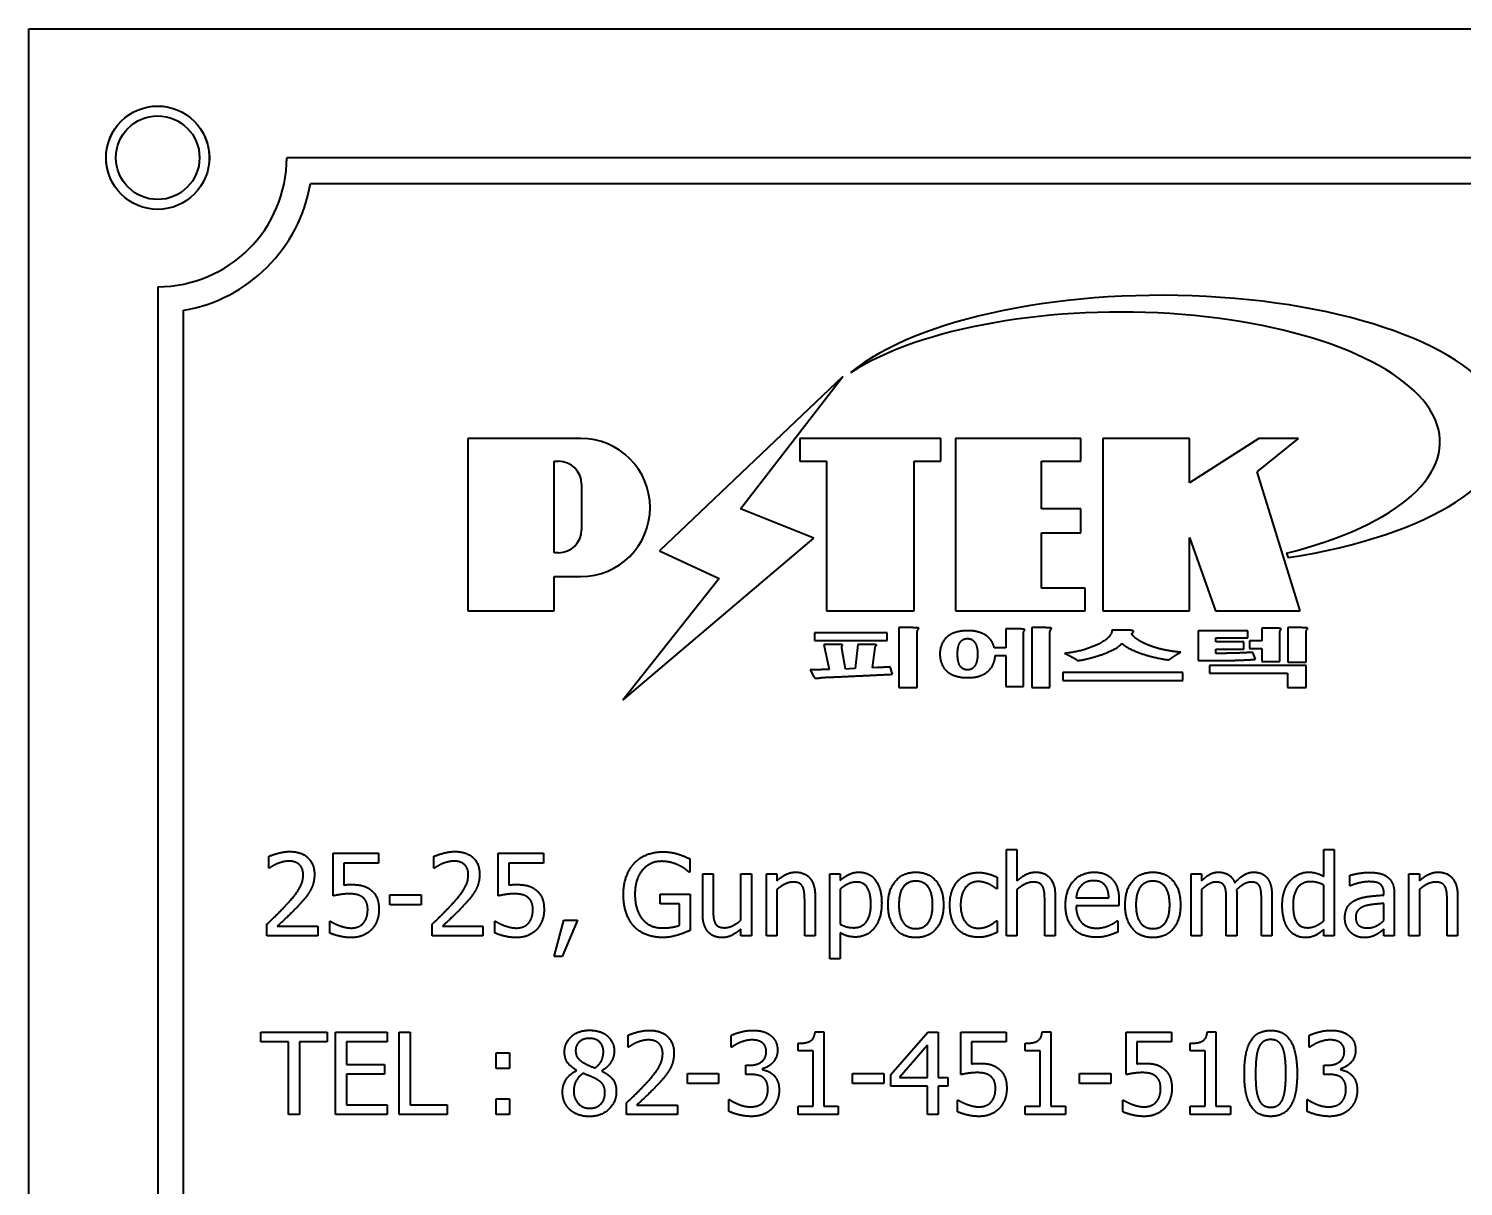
# Model space of a CAD drawing. Header units: inches. Extents: x 0 to 4752, y 0 to 3360.
# Drawn here: x 2953.7 to 3009.3, y 1257 to 1301.9 of the extents above; entities that cross this region are included whole.
import ezdxf

# ---------------------------------------------------------------- set-up
doc = ezdxf.new("R2010")
doc.units = ezdxf.units.IN
doc.header["$MEASUREMENT"] = 0
doc.layers.add('POWER SUPPLY CASE OUTLINE$0$가시적인 것(ISO)', color=3, linetype='Continuous', lineweight=40)
doc.layers.add('POWER SUPPLY CASE OUTLINE$0$가시적인 좁은 것(ISO)', color=3, linetype='Continuous', lineweight=35)

msp = doc.modelspace()

# ---------------------------------------------------------------- linework, layer by layer
at = {"layer": 'POWER SUPPLY CASE OUTLINE$0$가시적인 것(ISO)'}
for p, q in [((2953.709, 1301.882), (3103.709, 1301.882)), ((2953.709, 1206.882), (2953.709, 1301.882)), ((3093.709, 1296.882), (2963.709, 1296.882)), ((2964.625, 1295.882), (3092.793, 1295.882)), ((2958.709, 1291.882), (2958.709, 1216.882)), ((2959.709, 1217.798), (2959.709, 1290.966)), ((2985.266, 1288.401), (2978.152, 1281.65)), ((2981.291, 1283.269), (2985.266, 1288.401)), ((2970.735, 1286.001), (2970.735, 1279.316)), ((2975.112, 1286.001), (2970.735, 1286.001)), ((2983.601, 1286.001), (2983.601, 1285.115)), ((2989.062, 1286.001), (2983.601, 1286.001)), ((2989.062, 1285.115), (2989.062, 1286.001)), ((2989.626, 1286.001), (2989.626, 1279.316)), ((2994.483, 1286.001), (2989.626, 1286.001)), ((2994.483, 1285.115), (2994.483, 1286.001)), ((2995.342, 1286.001), (2995.342, 1279.316)), ((2998.704, 1286.001), (2995.342, 1286.001)), ((2998.704, 1284.286), (2998.704, 1286.001)), ((3001.391, 1286.001), (2998.704, 1284.286)), ((3001.315, 1284.706), (3002.929, 1286.001)), ((3002.929, 1286.001), (3001.391, 1286.001)), ((2974.078, 1281.571), (2974.078, 1285.115)), ((2974.078, 1285.115), (2974.247, 1285.115)), ((2983.601, 1285.115), (2984.632, 1285.115)), ((2984.632, 1285.115), (2984.632, 1279.316)), ((2988.031, 1285.115), (2989.062, 1285.115)), ((2988.031, 1279.316), (2988.031, 1285.115)), ((2992.968, 1285.115), (2994.483, 1285.115)), ((2992.968, 1283.277), (2992.968, 1285.115)), ((3002.993, 1279.316), (3001.315, 1284.706)), ((2975.133, 1284.229), (2975.133, 1282.457)), ((2984.134, 1282.14), (2981.291, 1283.269)), ((2994.483, 1283.277), (2992.968, 1283.277)), ((2994.483, 1282.336), (2994.483, 1283.277)), ((2992.968, 1282.336), (2994.483, 1282.336)), ((2992.968, 1280.202), (2992.968, 1282.336)), ((2976.73, 1275.855), (2984.134, 1282.14)), ((2978.152, 1281.65), (2980.469, 1280.576)), ((2998.704, 1282.157), (2999.709, 1279.316)), ((2998.704, 1279.316), (2998.704, 1282.157)), ((2974.247, 1281.571), (2974.078, 1281.571)), ((3002.463, 1281.558), (3002.519, 1281.379)), ((2974.078, 1279.316), (2974.078, 1280.645)), ((2974.078, 1280.645), (2975.112, 1280.645)), ((2980.469, 1280.576), (2976.73, 1275.855)), ((2994.66, 1280.202), (2992.968, 1280.202)), ((2994.66, 1279.316), (2994.66, 1280.202)), ((2970.735, 1279.316), (2974.078, 1279.316)), ((2984.632, 1279.316), (2988.031, 1279.316)), ((2989.626, 1279.316), (2994.66, 1279.316)), ((2995.342, 1279.316), (2998.704, 1279.316)), ((2999.709, 1279.316), (3002.993, 1279.316)), ((2986.985, 1278.469), (2984.169, 1278.469)), ((2984.169, 1278.469), (2984.169, 1278.173)), ((2986.985, 1278.173), (2986.985, 1278.469)), ((2987.431, 1278.667), (2987.431, 1276.341)), ((2987.862, 1278.667), (2987.431, 1278.667)), ((2988.148, 1276.341), (2988.148, 1278.505)), ((2991.58, 1278.619), (2991.58, 1277.88)), ((2991.977, 1278.619), (2991.58, 1278.619)), ((2992.268, 1276.38), (2992.268, 1278.473)), ((2992.588, 1278.667), (2992.588, 1276.341)), ((2993.029, 1278.667), (2992.588, 1278.667)), ((2993.29, 1276.341), (2993.29, 1278.498)), ((2996.208, 1278.573), (2995.695, 1278.573)), ((3000.958, 1278.549), (2999.039, 1278.549)), ((2999.039, 1278.549), (2999.039, 1277.388)), ((3000.958, 1278.267), (3000.958, 1278.549)), ((3001.506, 1278.65), (3001.506, 1278.158)), ((3001.908, 1278.65), (3001.506, 1278.65)), ((3002.199, 1277.356), (3002.199, 1278.486)), ((3002.514, 1278.667), (3002.514, 1277.334)), ((3002.955, 1278.667), (3002.514, 1278.667)), ((3003.217, 1277.334), (3003.217, 1278.498)), ((2984.169, 1278.173), (2986.985, 1278.173)), ((2984.532, 1278.02), (2984.731, 1277.046)), ((2984.988, 1278.02), (2984.532, 1278.02)), ((2985.361, 1277.061), (2985.225, 1277.868)), ((2985.846, 1278.02), (2985.744, 1277.078)), ((2986.267, 1278.02), (2985.846, 1278.02)), ((2986.418, 1277.109), (2986.51, 1277.892)), ((2991.58, 1277.88), (2991.134, 1277.88)), ((2999.718, 1278.267), (3000.958, 1278.267)), ((2999.718, 1278.117), (2999.718, 1278.267)), ((3000.803, 1278.117), (2999.718, 1278.117)), ((2999.718, 1277.836), (3000.803, 1277.836)), ((2999.718, 1277.671), (2999.718, 1277.836)), ((3000.803, 1277.836), (3000.803, 1278.117)), ((3001.026, 1278.158), (3001.026, 1277.855)), ((3001.506, 1278.158), (3001.026, 1278.158)), ((3001.026, 1277.855), (3001.506, 1277.855)), ((3001.506, 1277.855), (3001.506, 1277.356)), ((2991.168, 1277.582), (2991.58, 1277.582)), ((2991.58, 1277.582), (2991.58, 1276.38)), ((2999.039, 1277.388), (2999.655, 1277.388)), ((3003.217, 1277.201), (2999.48, 1277.201)), ((2999.48, 1277.201), (2999.48, 1276.898)), ((2999.989, 1277.671), (2999.718, 1277.671)), ((3001.259, 1277.441), (3001.152, 1277.71)), ((3001.506, 1277.356), (3002.199, 1277.356)), ((3002.514, 1277.334), (3003.217, 1277.334)), ((3003.217, 1276.341), (3003.217, 1277.201)), ((2983.999, 1277.031), (2984.13, 1276.782)), ((2985.516, 1277.07), (2985.361, 1277.061)), ((2985.744, 1277.078), (2985.516, 1277.07)), ((2986.611, 1277.119), (2986.418, 1277.109)), ((2987.193, 1276.862), (2987.096, 1277.143)), ((2998.438, 1276.925), (2993.785, 1276.925)), ((2993.785, 1276.925), (2993.785, 1276.622)), ((2998.438, 1276.622), (2998.438, 1276.925)), ((2999.48, 1276.898), (3002.5, 1276.898)), ((3002.5, 1276.898), (3002.5, 1276.341)), ((2987.431, 1276.341), (2988.148, 1276.341)), ((2991.58, 1276.38), (2992.268, 1276.38)), ((2992.588, 1276.341), (2993.29, 1276.341)), ((2993.785, 1276.622), (2998.438, 1276.622)), ((3002.5, 1276.341), (3003.217, 1276.341)), ((2991.607, 1266.721), (2991.607, 1270.064)), ((2991.607, 1270.064), (2992.012, 1270.064)), ((2992.012, 1270.064), (2992.012, 1268.856)), ((3003.902, 1269.027), (3003.902, 1270.064)), ((3003.902, 1270.064), (3004.306, 1270.064)), ((3004.306, 1270.064), (3004.306, 1266.721)), ((2963.01, 1269.341), (2963.01, 1269.797)), ((2965.509, 1268.272), (2965.509, 1269.921)), ((2965.509, 1269.921), (2967.265, 1269.921)), ((2967.265, 1269.545), (2965.922, 1269.545)), ((2965.922, 1269.545), (2965.922, 1268.692)), ((2967.265, 1269.921), (2967.265, 1269.545)), ((2969.41, 1269.341), (2969.41, 1269.797)), ((2971.909, 1268.272), (2971.909, 1269.921)), ((2971.909, 1269.921), (2973.665, 1269.921)), ((2973.665, 1269.545), (2972.322, 1269.545)), ((2972.322, 1269.545), (2972.322, 1268.692)), ((2973.665, 1269.921), (2973.665, 1269.545)), ((2979.334, 1269.704), (2979.334, 1269.19)), ((2963.033, 1269.341), (2963.01, 1269.341)), ((2969.433, 1269.341), (2969.41, 1269.341)), ((2979.334, 1269.19), (2979.297, 1269.19)), ((2979.832, 1267.564), (2979.832, 1269.123)), ((2979.832, 1269.123), (2980.236, 1269.123)), ((2980.236, 1269.123), (2980.236, 1267.754)), ((2981.312, 1267.328), (2981.312, 1269.123)), ((2981.312, 1269.123), (2981.717, 1269.123)), ((2981.717, 1269.123), (2981.717, 1266.721)), ((2982.303, 1266.721), (2982.303, 1269.123)), ((2982.303, 1269.123), (2982.708, 1269.123)), ((2982.708, 1269.123), (2982.708, 1268.856)), ((2984.756, 1269.123), (2985.161, 1269.123)), ((2984.756, 1265.837), (2984.756, 1269.123)), ((2985.161, 1269.123), (2985.161, 1268.871)), ((2991.239, 1268.993), (2991.239, 1268.539)), ((2998.765, 1266.721), (2998.765, 1269.123)), ((2998.765, 1269.123), (2999.169, 1269.123)), ((2999.169, 1269.123), (2999.169, 1268.858)), ((3004.916, 1268.659), (3004.916, 1269.071)), ((3007.203, 1266.721), (3007.203, 1269.123)), ((3007.203, 1269.123), (3007.607, 1269.123)), ((3007.607, 1269.123), (3007.607, 1268.856)), ((2967.706, 1267.927), (2967.706, 1268.316)), ((2967.706, 1268.316), (2968.917, 1268.316)), ((2968.917, 1268.316), (2968.917, 1267.927)), ((2978.185, 1267.958), (2978.185, 1268.332)), ((2978.185, 1268.332), (2979.347, 1268.332)), ((2979.347, 1268.332), (2979.347, 1266.934)), ((2982.708, 1268.516), (2982.708, 1266.721)), ((2985.161, 1268.534), (2985.161, 1267.17)), ((2991.239, 1268.539), (2991.216, 1268.539)), ((2992.012, 1268.516), (2992.012, 1266.721)), ((2999.169, 1268.516), (2999.169, 1266.721)), ((3000.531, 1268.303), (3000.531, 1266.721)), ((3001.892, 1268.303), (3001.892, 1266.721)), ((3003.902, 1267.305), (3003.902, 1268.692)), ((3004.939, 1268.659), (3004.916, 1268.659)), ((3006.23, 1268.301), (3006.23, 1268.379)), ((3006.635, 1268.363), (3006.635, 1266.721)), ((3007.607, 1268.516), (3007.607, 1266.721)), ((2968.917, 1267.927), (2967.706, 1267.927)), ((2978.927, 1267.958), (2978.185, 1267.958)), ((2978.927, 1267.131), (2978.927, 1267.958)), ((2983.784, 1266.721), (2983.784, 1268.091)), ((2984.188, 1268.28), (2984.188, 1266.721)), ((2993.088, 1266.721), (2993.088, 1268.091)), ((2993.493, 1268.28), (2993.493, 1266.721)), ((2994.304, 1268.189), (2995.572, 1268.189)), ((2995.966, 1267.881), (2994.304, 1267.881)), ((2995.966, 1268.101), (2995.966, 1267.881)), ((3000.126, 1266.721), (3000.126, 1268.111)), ((3001.487, 1266.721), (3001.487, 1268.111)), ((3006.23, 1267.313), (3006.23, 1267.979)), ((3008.684, 1266.721), (3008.684, 1268.091)), ((3009.088, 1268.28), (3009.088, 1266.721)), ((2962.942, 1266.721), (2962.942, 1267.175)), ((2965.377, 1266.836), (2965.377, 1267.289)), ((2965.377, 1267.289), (2965.408, 1267.289)), ((2969.342, 1266.721), (2969.342, 1267.175)), ((2971.777, 1266.836), (2971.777, 1267.289)), ((2971.777, 1267.289), (2971.808, 1267.289)), ((2974.07, 1265.925), (2974.448, 1267.333)), ((2974.985, 1267.333), (2974.383, 1265.925)), ((2974.448, 1267.333), (2974.985, 1267.333)), ((2991.216, 1267.31), (2991.239, 1267.31)), ((2991.239, 1267.31), (2991.239, 1266.856)), ((2995.899, 1267.31), (2995.922, 1267.31)), ((2995.922, 1267.31), (2995.922, 1266.869)), ((2964.916, 1266.721), (2962.942, 1266.721)), ((2963.344, 1267.092), (2964.916, 1267.092)), ((2964.916, 1267.092), (2964.916, 1266.721)), ((2971.316, 1266.721), (2969.342, 1266.721)), ((2969.744, 1267.092), (2971.316, 1267.092)), ((2971.316, 1267.092), (2971.316, 1266.721)), ((2981.312, 1266.721), (2981.312, 1266.986)), ((2981.717, 1266.721), (2981.312, 1266.721)), ((2982.708, 1266.721), (2982.303, 1266.721)), ((2984.188, 1266.721), (2983.784, 1266.721)), ((2985.161, 1266.843), (2985.161, 1265.837)), ((2992.012, 1266.721), (2991.607, 1266.721)), ((2993.493, 1266.721), (2993.088, 1266.721)), ((2999.169, 1266.721), (2998.765, 1266.721)), ((3000.531, 1266.721), (3000.126, 1266.721)), ((3001.892, 1266.721), (3001.487, 1266.721)), ((3003.902, 1266.721), (3003.902, 1266.965)), ((3004.306, 1266.721), (3003.902, 1266.721)), ((3006.23, 1266.721), (3006.23, 1266.976)), ((3006.635, 1266.721), (3006.23, 1266.721)), ((3007.607, 1266.721), (3007.203, 1266.721)), ((3009.088, 1266.721), (3008.684, 1266.721)), ((2974.383, 1265.925), (2974.07, 1265.925)), ((2985.161, 1265.837), (2984.756, 1265.837)), ((2962.706, 1262.613), (2962.706, 1262.992)), ((2962.706, 1262.992), (2965.279, 1262.992)), ((2965.279, 1262.992), (2965.279, 1262.613)), ((2965.603, 1259.792), (2965.603, 1262.992)), ((2965.603, 1262.992), (2967.605, 1262.992)), ((2967.605, 1262.992), (2967.605, 1262.613)), ((2968.072, 1259.792), (2968.072, 1262.992)), ((2968.072, 1262.992), (2968.497, 1262.992)), ((2968.497, 1262.992), (2968.497, 1260.17)), ((2976.943, 1262.411), (2976.943, 1262.867)), ((2980.936, 1262.408), (2980.936, 1262.862)), ((2984.188, 1263.002), (2984.52, 1263.002)), ((2984.52, 1263.002), (2984.52, 1260.118)), ((2987.126, 1261.342), (2988.558, 1262.992)), ((2988.558, 1262.992), (2988.952, 1262.992)), ((2988.952, 1262.992), (2988.952, 1261.236)), ((2989.841, 1261.342), (2989.841, 1262.992)), ((2989.841, 1262.992), (2991.597, 1262.992)), ((2991.597, 1262.992), (2991.597, 1262.615)), ((2992.99, 1263.002), (2993.321, 1263.002)), ((2993.321, 1263.002), (2993.321, 1260.118)), ((2996.241, 1261.342), (2996.241, 1262.992)), ((2996.241, 1262.992), (2997.997, 1262.992)), ((2997.997, 1262.992), (2997.997, 1262.615)), ((2999.39, 1263.002), (2999.721, 1263.002)), ((2999.721, 1263.002), (2999.721, 1260.118)), ((3003.342, 1262.408), (3003.342, 1262.862)), ((2963.78, 1262.613), (2962.706, 1262.613)), ((2963.78, 1259.792), (2963.78, 1262.613)), ((2965.279, 1262.613), (2964.205, 1262.613)), ((2964.205, 1262.613), (2964.205, 1259.792)), ((2967.605, 1262.613), (2966.028, 1262.613)), ((2966.028, 1262.613), (2966.028, 1261.736)), ((2971.832, 1261.581), (2971.832, 1262.193)), ((2971.832, 1262.193), (2972.345, 1262.193)), ((2972.345, 1262.193), (2972.345, 1261.581)), ((2976.966, 1262.411), (2976.943, 1262.411)), ((2980.962, 1262.408), (2980.936, 1262.408)), ((2983.527, 1262.263), (2983.527, 1262.556)), ((2984.108, 1262.263), (2983.527, 1262.263)), ((2984.108, 1260.118), (2984.108, 1262.263)), ((2988.54, 1262.486), (2987.463, 1261.236)), ((2988.54, 1261.236), (2988.54, 1262.486)), ((2991.597, 1262.615), (2990.254, 1262.615)), ((2990.254, 1262.615), (2990.254, 1261.762)), ((2992.328, 1262.263), (2992.328, 1262.556)), ((2992.909, 1262.263), (2992.328, 1262.263)), ((2992.909, 1260.118), (2992.909, 1262.263)), ((2997.997, 1262.615), (2996.654, 1262.615)), ((2996.654, 1262.615), (2996.654, 1261.762)), ((2998.728, 1262.263), (2998.728, 1262.556)), ((2999.309, 1262.263), (2998.728, 1262.263)), ((2999.309, 1260.118), (2999.309, 1262.263)), ((3003.367, 1262.408), (3003.342, 1262.408)), ((2966.028, 1261.736), (2967.498, 1261.736)), ((2967.498, 1261.736), (2967.498, 1261.358)), ((2981.502, 1261.35), (2981.502, 1261.705)), ((2981.502, 1261.705), (2981.644, 1261.705)), ((3003.907, 1261.35), (3003.907, 1261.705)), ((3003.907, 1261.705), (3004.049, 1261.705)), ((2966.028, 1261.358), (2966.028, 1260.17)), ((2967.498, 1261.358), (2966.028, 1261.358)), ((2972.345, 1261.581), (2971.832, 1261.581)), ((2974.941, 1261.5), (2974.941, 1261.513)), ((2975.916, 1261.495), (2975.916, 1261.482)), ((2979.238, 1260.997), (2979.238, 1261.386)), ((2979.238, 1261.386), (2980.449, 1261.386)), ((2980.449, 1261.386), (2980.449, 1260.997)), ((2981.683, 1261.35), (2981.502, 1261.35)), ((2982.14, 1261.57), (2982.14, 1261.539)), ((2985.638, 1260.997), (2985.638, 1261.386)), ((2985.638, 1261.386), (2986.849, 1261.386)), ((2986.849, 1261.386), (2986.849, 1260.997)), ((2987.126, 1260.891), (2987.126, 1261.342)), ((2987.463, 1261.236), (2988.54, 1261.236)), ((2988.952, 1261.236), (2989.333, 1261.236)), ((2989.333, 1261.236), (2989.333, 1260.891)), ((2994.439, 1260.997), (2994.439, 1261.386)), ((2994.439, 1261.386), (2995.65, 1261.386)), ((2995.65, 1261.386), (2995.65, 1260.997)), ((3004.088, 1261.35), (3003.907, 1261.35)), ((3004.545, 1261.57), (3004.545, 1261.539)), ((2980.449, 1260.997), (2979.238, 1260.997)), ((2986.849, 1260.997), (2985.638, 1260.997)), ((2988.54, 1260.891), (2987.126, 1260.891)), ((2988.54, 1259.792), (2988.54, 1260.891)), ((2989.333, 1260.891), (2988.952, 1260.891)), ((2988.952, 1260.891), (2988.952, 1259.792)), ((2995.65, 1260.997), (2994.439, 1260.997)), ((2966.028, 1260.17), (2967.605, 1260.17)), ((2967.605, 1260.17), (2967.605, 1259.792)), ((2968.497, 1260.17), (2969.926, 1260.17)), ((2969.926, 1260.17), (2969.926, 1259.792)), ((2971.832, 1259.792), (2971.832, 1260.403)), ((2971.832, 1260.403), (2972.345, 1260.403)), ((2972.345, 1260.403), (2972.345, 1259.792)), ((2976.875, 1259.792), (2976.875, 1260.245)), ((2977.277, 1260.162), (2978.849, 1260.162)), ((2978.849, 1260.162), (2978.849, 1259.792)), ((2980.848, 1259.921), (2980.848, 1260.375)), ((2980.848, 1260.375), (2980.879, 1260.375)), ((2983.527, 1259.792), (2983.527, 1260.118)), ((2983.527, 1260.118), (2984.108, 1260.118)), ((2984.52, 1260.118), (2985.088, 1260.118)), ((2985.088, 1260.118), (2985.088, 1259.792)), ((2989.709, 1259.906), (2989.709, 1260.359)), ((2989.709, 1260.359), (2989.74, 1260.359)), ((2992.328, 1259.792), (2992.328, 1260.118)), ((2992.328, 1260.118), (2992.909, 1260.118)), ((2993.321, 1260.118), (2993.889, 1260.118)), ((2993.889, 1260.118), (2993.889, 1259.792)), ((2996.109, 1259.906), (2996.109, 1260.359)), ((2996.109, 1260.359), (2996.14, 1260.359)), ((2998.728, 1259.792), (2998.728, 1260.118)), ((2998.728, 1260.118), (2999.309, 1260.118)), ((2999.721, 1260.118), (3000.289, 1260.118)), ((3000.289, 1260.118), (3000.289, 1259.792)), ((3003.253, 1259.921), (3003.253, 1260.375)), ((3003.253, 1260.375), (3003.284, 1260.375)), ((2964.205, 1259.792), (2963.78, 1259.792)), ((2967.605, 1259.792), (2965.603, 1259.792)), ((2969.926, 1259.792), (2968.072, 1259.792)), ((2972.345, 1259.792), (2971.832, 1259.792)), ((2978.849, 1259.792), (2976.875, 1259.792)), ((2985.088, 1259.792), (2983.527, 1259.792)), ((2988.952, 1259.792), (2988.54, 1259.792)), ((2993.889, 1259.792), (2992.328, 1259.792)), ((3000.289, 1259.792), (2998.728, 1259.792))]:
    msp.add_line(p, q, dxfattribs=at)
for radius in [2.002, 1.621]:
    msp.add_circle((2958.709, 1296.882), radius, dxfattribs=at)
for centre, radius, start, end in [((2958.709, 1296.882), 5, 270, 0), ((2958.709, 1296.882), 6, 279.5941, 350.4059), ((2975.112, 1283.323), 2.678, 270, 90), ((2974.247, 1284.229), 0.886, 0, 90), ((2974.247, 1282.457), 0.886, 270, 0)]:
    msp.add_arc(centre, radius, start, end, dxfattribs=at)
for centre, major_axis, ratio, start_param, end_param in [((2997.619, 1286.28), (-13.36, 0), 0.39426, 1.946253, 5.837607), ((2996.031, 1285.861), (12.377, 0), 0.40699, 5.258849, 8.861799)]:
    msp.add_ellipse(centre, major_axis=major_axis, ratio=ratio, start_param=start_param, end_param=end_param, dxfattribs=at)
for points in [[(2988.182, 1278.655), (2988.128, 1278.667), (2987.862, 1278.667)], [(2988.148, 1278.505), (2988.148, 1278.534), (2988.162, 1278.563)], [(2988.162, 1278.563), (2988.167, 1278.578), (2988.187, 1278.604)], [(2988.187, 1278.604), (2988.221, 1278.646), (2988.182, 1278.655)], [(2989.292, 1278.297), (2989.025, 1278.054), (2989.025, 1277.645)], [(2990.101, 1278.549), (2989.578, 1278.549), (2989.292, 1278.297)], [(2990.809, 1278.367), (2990.537, 1278.549), (2990.101, 1278.549)], [(2991.134, 1277.88), (2991.066, 1278.19), (2990.809, 1278.367)], [(2992.292, 1278.602), (2992.234, 1278.619), (2991.977, 1278.619)], [(2992.268, 1278.473), (2992.268, 1278.493), (2992.277, 1278.515)], [(2992.277, 1278.515), (2992.282, 1278.524), (2992.297, 1278.546)], [(2992.297, 1278.546), (2992.331, 1278.59), (2992.292, 1278.602)], [(2993.329, 1278.653), (2993.276, 1278.667), (2993.029, 1278.667)], [(2993.29, 1278.498), (2993.29, 1278.524), (2993.3, 1278.551)], [(2993.3, 1278.551), (2993.31, 1278.568), (2993.329, 1278.595)], [(2993.329, 1278.595), (2993.363, 1278.641), (2993.329, 1278.653)], [(2995.695, 1278.573), (2995.695, 1278.294), (2995.147, 1278.02)], [(2996.509, 1278.544), (2996.451, 1278.573), (2996.208, 1278.573)], [(2996.465, 1278.44), (2996.567, 1278.515), (2996.509, 1278.544)], [(2996.596, 1278.27), (2996.465, 1278.374), (2996.465, 1278.44)], [(3002.219, 1278.633), (3002.165, 1278.65), (3001.908, 1278.65)], [(3002.199, 1278.486), (3002.199, 1278.51), (3002.209, 1278.536)], [(3002.209, 1278.536), (3002.214, 1278.549), (3002.228, 1278.575)], [(3002.228, 1278.575), (3002.262, 1278.621), (3002.219, 1278.633)], [(3003.256, 1278.653), (3003.202, 1278.667), (3002.955, 1278.667)], [(3003.217, 1278.498), (3003.217, 1278.524), (3003.227, 1278.551)], [(3003.227, 1278.551), (3003.236, 1278.568), (3003.256, 1278.595)], [(3003.256, 1278.595), (3003.29, 1278.641), (3003.256, 1278.653)], [(2985.23, 1278.008), (2985.186, 1278.02), (2984.988, 1278.02)], [(2985.225, 1277.868), (2985.215, 1277.894), (2985.22, 1277.921)], [(2985.22, 1277.921), (2985.225, 1277.935), (2985.24, 1277.962)], [(2985.24, 1277.962), (2985.259, 1277.998), (2985.23, 1278.008)], [(2986.548, 1278.003), (2986.5, 1278.02), (2986.267, 1278.02)], [(2986.51, 1277.892), (2986.51, 1277.909), (2986.519, 1277.926)], [(2986.519, 1277.926), (2986.529, 1277.935), (2986.544, 1277.955)], [(2986.544, 1277.955), (2986.582, 1277.994), (2986.548, 1278.003)], [(2989.709, 1277.645), (2989.709, 1277.94), (2989.806, 1278.093)], [(2989.806, 1278.093), (2989.907, 1278.243), (2990.096, 1278.243)], [(2990.096, 1278.243), (2990.281, 1278.243), (2990.377, 1278.093)], [(2990.377, 1278.093), (2990.484, 1277.94), (2990.484, 1277.645)], [(2995.147, 1278.02), (2994.594, 1277.744), (2993.858, 1277.669)], [(2995.413, 1277.666), (2995.942, 1277.87), (2996.082, 1278.061)], [(2996.082, 1278.061), (2996.257, 1277.87), (2996.79, 1277.679)], [(2996.974, 1278.047), (2996.737, 1278.156), (2996.596, 1278.27)], [(2997.57, 1277.841), (2997.246, 1277.926), (2996.974, 1278.047)], [(2998.36, 1277.712), (2997.948, 1277.746), (2997.57, 1277.841)], [(2989.025, 1277.645), (2989.025, 1277.223), (2989.292, 1276.983)], [(2989.806, 1277.184), (2989.709, 1277.339), (2989.709, 1277.645)], [(2990.096, 1277.031), (2989.907, 1277.031), (2989.806, 1277.184)], [(2990.377, 1277.184), (2990.281, 1277.031), (2990.096, 1277.031)], [(2990.484, 1277.645), (2990.484, 1277.342), (2990.377, 1277.184)], [(2990.877, 1276.964), (2991.143, 1277.187), (2991.168, 1277.582)], [(2993.858, 1277.669), (2993.998, 1277.608), (2994.134, 1277.533)], [(2994.134, 1277.533), (2994.27, 1277.46), (2994.376, 1277.39)], [(2994.376, 1277.39), (2994.905, 1277.473), (2995.413, 1277.666)], [(2996.79, 1277.679), (2997.328, 1277.49), (2997.895, 1277.419)], [(2997.895, 1277.419), (2998.007, 1277.502), (2998.123, 1277.577)], [(2998.123, 1277.577), (2998.254, 1277.662), (2998.36, 1277.712)], [(2999.655, 1277.388), (3000.086, 1277.388), (3000.449, 1277.4)], [(3000.551, 1277.681), (3000.285, 1277.671), (2999.989, 1277.671)], [(3000.449, 1277.4), (3000.92, 1277.412), (3001.259, 1277.441)], [(3001.152, 1277.71), (3000.847, 1277.691), (3000.551, 1277.681)], [(2984.358, 1277.036), (2984.149, 1277.031), (2983.999, 1277.031)], [(2984.13, 1276.782), (2984.169, 1276.716), (2984.198, 1276.707)], [(2984.198, 1276.707), (2984.227, 1276.697), (2984.314, 1276.712)], [(2984.314, 1276.712), (2984.392, 1276.724), (2984.445, 1276.731)], [(2984.731, 1277.046), (2984.498, 1277.041), (2984.358, 1277.036)], [(2984.445, 1276.731), (2984.542, 1276.741), (2984.648, 1276.743)], [(2984.648, 1276.743), (2985.148, 1276.765), (2985.826, 1276.796)], [(2985.826, 1276.796), (2986.476, 1276.826), (2987.193, 1276.862)], [(2986.873, 1277.131), (2986.791, 1277.126), (2986.611, 1277.119)], [(2987.096, 1277.143), (2987.014, 1277.138), (2986.873, 1277.131)], [(2989.292, 1276.983), (2989.578, 1276.729), (2990.101, 1276.729)], [(2990.101, 1276.729), (2990.596, 1276.729), (2990.877, 1276.964)], [(2963.01, 1269.797), (2963.142, 1269.862), (2963.616, 1269.989), (2963.829, 1269.989)], [(2963.829, 1269.989), (2964.278, 1269.989), (2964.783, 1269.514), (2964.783, 1269.11)], [(2969.41, 1269.797), (2969.542, 1269.862), (2970.016, 1269.989), (2970.229, 1269.989)], [(2970.229, 1269.989), (2970.678, 1269.989), (2971.183, 1269.514), (2971.183, 1269.11)], [(2977.181, 1269.54), (2977.376, 1269.75), (2977.946, 1269.979), (2978.286, 1269.979)], [(2978.286, 1269.979), (2978.449, 1269.979), (2978.745, 1269.932), (2978.88, 1269.89)], [(2963.344, 1269.517), (2963.253, 1269.481), (2963.085, 1269.377), (2963.033, 1269.341)], [(2963.798, 1269.618), (2963.684, 1269.618), (2963.45, 1269.561), (2963.344, 1269.517)], [(2964.19, 1269.488), (2964.114, 1269.553), (2963.917, 1269.618), (2963.798, 1269.618)], [(2964.348, 1269.086), (2964.348, 1269.221), (2964.265, 1269.424), (2964.19, 1269.488)], [(2969.744, 1269.517), (2969.653, 1269.481), (2969.485, 1269.377), (2969.433, 1269.341)], [(2970.198, 1269.618), (2970.084, 1269.618), (2969.85, 1269.561), (2969.744, 1269.517)], [(2970.59, 1269.488), (2970.514, 1269.553), (2970.317, 1269.618), (2970.198, 1269.618)], [(2970.748, 1269.086), (2970.748, 1269.221), (2970.665, 1269.424), (2970.59, 1269.488)], [(2976.761, 1268.324), (2976.761, 1268.71), (2976.979, 1269.322), (2977.181, 1269.54)], [(2978.237, 1269.61), (2977.775, 1269.61), (2977.205, 1268.915), (2977.205, 1268.337)], [(2978.893, 1269.46), (2978.763, 1269.525), (2978.429, 1269.61), (2978.237, 1269.61)], [(2978.88, 1269.89), (2978.989, 1269.859), (2979.253, 1269.745), (2979.334, 1269.704)], [(2979.297, 1269.19), (2979.217, 1269.26), (2979.049, 1269.387), (2978.893, 1269.46)], [(2963.715, 1267.945), (2964.081, 1268.347), (2964.348, 1268.83), (2964.348, 1269.086)], [(2964.783, 1269.11), (2964.783, 1268.921), (2964.695, 1268.604), (2964.617, 1268.469)], [(2970.115, 1267.945), (2970.481, 1268.347), (2970.748, 1268.83), (2970.748, 1269.086)], [(2971.183, 1269.11), (2971.183, 1268.921), (2971.095, 1268.604), (2971.017, 1268.469)], [(2982.708, 1268.856), (2982.889, 1269.019), (2983.239, 1269.19), (2983.436, 1269.19)], [(2983.436, 1269.19), (2983.789, 1269.19), (2984.188, 1268.723), (2984.188, 1268.28)], [(2985.161, 1268.871), (2985.311, 1269.009), (2985.679, 1269.19), (2985.895, 1269.19)], [(2985.895, 1269.19), (2986.307, 1269.19), (2986.768, 1268.537), (2986.768, 1267.987)], [(2987.017, 1267.922), (2987.017, 1268.524), (2987.609, 1269.19), (2988.091, 1269.19)], [(2988.091, 1268.843), (2987.777, 1268.843), (2987.435, 1268.389), (2987.435, 1267.922)], [(2988.091, 1269.19), (2988.578, 1269.19), (2989.162, 1268.526), (2989.162, 1267.922)], [(2988.744, 1267.922), (2988.744, 1268.389), (2988.405, 1268.843), (2988.091, 1268.843)], [(2989.411, 1267.917), (2989.411, 1268.233), (2989.579, 1268.695), (2989.722, 1268.85)], [(2989.722, 1268.85), (2989.865, 1269.009), (2990.287, 1269.177), (2990.531, 1269.177)], [(2990.531, 1269.177), (2990.728, 1269.177), (2991.096, 1269.066), (2991.239, 1268.993)], [(2992.012, 1268.856), (2992.193, 1269.019), (2992.543, 1269.19), (2992.741, 1269.19)], [(2992.741, 1269.19), (2993.093, 1269.19), (2993.493, 1268.723), (2993.493, 1268.28)], [(2993.895, 1267.909), (2993.895, 1268.495), (2994.509, 1269.19), (2995.004, 1269.19)], [(2994.981, 1268.858), (2994.82, 1268.858), (2994.595, 1268.762), (2994.501, 1268.669)], [(2995.435, 1268.672), (2995.365, 1268.762), (2995.144, 1268.858), (2994.981, 1268.858)], [(2995.004, 1269.19), (2995.227, 1269.19), (2995.572, 1269.061), (2995.699, 1268.923)], [(2995.699, 1268.923), (2995.829, 1268.786), (2995.966, 1268.389), (2995.966, 1268.101)], [(2996.205, 1267.922), (2996.205, 1268.524), (2996.796, 1269.19), (2997.279, 1269.19)], [(2997.279, 1268.843), (2996.965, 1268.843), (2996.623, 1268.389), (2996.623, 1267.922)], [(2997.279, 1269.19), (2997.766, 1269.19), (2998.35, 1268.526), (2998.35, 1267.922)], [(2997.932, 1267.922), (2997.932, 1268.389), (2997.592, 1268.843), (2997.279, 1268.843)], [(2999.169, 1268.858), (2999.327, 1269.016), (2999.638, 1269.19), (2999.825, 1269.19)], [(2999.825, 1269.19), (3000.038, 1269.19), (3000.367, 1268.996), (3000.453, 1268.775)], [(3000.453, 1268.775), (3000.637, 1268.98), (3000.984, 1269.19), (3001.187, 1269.19)], [(3001.187, 1269.19), (3001.342, 1269.19), (3001.596, 1269.094), (3001.69, 1268.985)], [(3001.69, 1268.985), (3001.786, 1268.876), (3001.892, 1268.55), (3001.892, 1268.303)], [(3002.294, 1267.904), (3002.294, 1268.22), (3002.457, 1268.682), (3002.6, 1268.856)], [(3002.6, 1268.856), (3002.732, 1269.011), (3003.103, 1269.19), (3003.308, 1269.19)], [(3003.308, 1269.19), (3003.487, 1269.19), (3003.754, 1269.11), (3003.902, 1269.027)], [(3004.916, 1269.071), (3005.027, 1269.102), (3005.445, 1269.18), (3005.649, 1269.18)], [(3005.649, 1269.18), (3005.898, 1269.18), (3006.238, 1269.102), (3006.373, 1269.001)], [(3006.373, 1269.001), (3006.505, 1268.902), (3006.635, 1268.589), (3006.635, 1268.363)], [(3007.607, 1268.856), (3007.789, 1269.019), (3008.139, 1269.19), (3008.336, 1269.19)], [(3008.336, 1269.19), (3008.689, 1269.19), (3009.088, 1268.723), (3009.088, 1268.28)], [(2964.617, 1268.469), (2964.54, 1268.329), (2964.314, 1268.054), (2964.19, 1267.922)], [(2966.142, 1268.35), (2965.966, 1268.35), (2965.616, 1268.296), (2965.509, 1268.272)], [(2965.922, 1268.692), (2966, 1268.703), (2966.15, 1268.71), (2966.212, 1268.71)], [(2966.666, 1268.202), (2966.575, 1268.283), (2966.306, 1268.35), (2966.142, 1268.35)], [(2966.212, 1268.71), (2966.459, 1268.71), (2966.798, 1268.63), (2966.954, 1268.511)], [(2966.954, 1268.511), (2967.112, 1268.392), (2967.283, 1268.028), (2967.283, 1267.738)], [(2971.017, 1268.469), (2970.94, 1268.329), (2970.714, 1268.054), (2970.59, 1267.922)], [(2972.542, 1268.35), (2972.366, 1268.35), (2972.016, 1268.296), (2971.909, 1268.272)], [(2972.322, 1268.692), (2972.4, 1268.703), (2972.55, 1268.71), (2972.612, 1268.71)], [(2973.066, 1268.202), (2972.975, 1268.283), (2972.706, 1268.35), (2972.542, 1268.35)], [(2972.612, 1268.71), (2972.859, 1268.71), (2973.198, 1268.63), (2973.354, 1268.511)], [(2973.354, 1268.511), (2973.512, 1268.392), (2973.683, 1268.028), (2973.683, 1267.738)], [(2977.179, 1267.077), (2976.977, 1267.289), (2976.761, 1267.917), (2976.761, 1268.324)], [(2977.205, 1268.337), (2977.205, 1268.015), (2977.355, 1267.533), (2977.498, 1267.367)], [(2983.33, 1268.806), (2983.179, 1268.806), (2982.861, 1268.646), (2982.708, 1268.516)], [(2983.706, 1268.627), (2983.657, 1268.718), (2983.48, 1268.806), (2983.33, 1268.806)], [(2983.784, 1268.091), (2983.784, 1268.257), (2983.753, 1268.542), (2983.706, 1268.627)], [(2985.796, 1268.806), (2985.625, 1268.806), (2985.303, 1268.653), (2985.161, 1268.534)], [(2986.351, 1267.94), (2986.351, 1268.353), (2986.089, 1268.806), (2985.796, 1268.806)], [(2990.523, 1268.825), (2990.21, 1268.825), (2989.828, 1268.35), (2989.828, 1267.917)], [(2990.941, 1268.718), (2990.855, 1268.76), (2990.627, 1268.825), (2990.523, 1268.825)], [(2991.216, 1268.539), (2991.172, 1268.576), (2991.037, 1268.669), (2990.941, 1268.718)], [(2992.634, 1268.806), (2992.484, 1268.806), (2992.165, 1268.646), (2992.012, 1268.516)], [(2993.01, 1268.627), (2992.961, 1268.718), (2992.785, 1268.806), (2992.634, 1268.806)], [(2993.088, 1268.091), (2993.088, 1268.257), (2993.057, 1268.542), (2993.01, 1268.627)], [(2994.501, 1268.669), (2994.411, 1268.573), (2994.317, 1268.342), (2994.304, 1268.189)], [(2995.572, 1268.189), (2995.567, 1268.353), (2995.5, 1268.591), (2995.435, 1268.672)], [(2999.721, 1268.806), (2999.592, 1268.806), (2999.304, 1268.643), (2999.169, 1268.516)], [(3000.059, 1268.638), (3000.017, 1268.723), (2999.859, 1268.806), (2999.721, 1268.806)], [(3000.126, 1268.111), (3000.126, 1268.277), (3000.1, 1268.56), (3000.059, 1268.638)], [(3001.083, 1268.806), (3000.958, 1268.806), (3000.673, 1268.653), (3000.523, 1268.508)], [(3000.523, 1268.508), (3000.525, 1268.472), (3000.531, 1268.371), (3000.531, 1268.303)], [(3001.42, 1268.638), (3001.378, 1268.723), (3001.22, 1268.806), (3001.083, 1268.806)], [(3001.487, 1268.111), (3001.487, 1268.277), (3001.461, 1268.56), (3001.42, 1268.638)], [(3003.375, 1268.819), (3003.064, 1268.819), (3002.711, 1268.353), (3002.711, 1267.912)], [(3003.902, 1268.692), (3003.751, 1268.765), (3003.513, 1268.819), (3003.375, 1268.819)], [(3005.647, 1268.822), (3005.507, 1268.822), (3005.128, 1268.739), (3004.939, 1268.659)], [(3005.159, 1268.119), (3005.362, 1268.213), (3005.911, 1268.283), (3006.23, 1268.301)], [(3006.067, 1268.742), (3005.989, 1268.791), (3005.766, 1268.822), (3005.647, 1268.822)], [(3006.23, 1268.379), (3006.23, 1268.519), (3006.145, 1268.692), (3006.067, 1268.742)], [(3008.23, 1268.806), (3008.079, 1268.806), (3007.76, 1268.646), (3007.607, 1268.516)], [(3008.606, 1268.627), (3008.556, 1268.718), (3008.38, 1268.806), (3008.23, 1268.806)], [(3008.684, 1268.091), (3008.684, 1268.257), (3008.652, 1268.542), (3008.606, 1268.627)], [(2962.942, 1267.175), (2963.155, 1267.375), (2963.533, 1267.746), (2963.715, 1267.945)], [(2964.19, 1267.922), (2963.987, 1267.702), (2963.492, 1267.23), (2963.344, 1267.092)], [(2966.848, 1267.741), (2966.848, 1267.912), (2966.754, 1268.13), (2966.666, 1268.202)], [(2966.684, 1267.219), (2966.765, 1267.315), (2966.848, 1267.569), (2966.848, 1267.741)], [(2967.283, 1267.738), (2967.283, 1267.507), (2967.135, 1267.113), (2967.001, 1266.968)], [(2969.342, 1267.175), (2969.555, 1267.375), (2969.933, 1267.746), (2970.115, 1267.945)], [(2970.59, 1267.922), (2970.387, 1267.702), (2969.892, 1267.23), (2969.744, 1267.092)], [(2973.248, 1267.741), (2973.248, 1267.912), (2973.154, 1268.13), (2973.066, 1268.202)], [(2973.084, 1267.219), (2973.165, 1267.315), (2973.248, 1267.569), (2973.248, 1267.741)], [(2973.683, 1267.738), (2973.683, 1267.507), (2973.535, 1267.113), (2973.401, 1266.968)], [(2980.236, 1267.754), (2980.236, 1267.562), (2980.265, 1267.31), (2980.314, 1267.217)], [(2985.69, 1267.038), (2986.003, 1267.038), (2986.351, 1267.499), (2986.351, 1267.94)], [(2986.768, 1267.987), (2986.768, 1267.385), (2986.195, 1266.675), (2985.757, 1266.675)], [(2988.091, 1266.654), (2987.59, 1266.654), (2987.017, 1267.336), (2987.017, 1267.922)], [(2987.435, 1267.922), (2987.435, 1267.468), (2987.777, 1267.002), (2988.091, 1267.002)], [(2989.162, 1267.922), (2989.162, 1267.315), (2988.578, 1266.654), (2988.091, 1266.654)], [(2988.091, 1267.002), (2988.402, 1267.002), (2988.744, 1267.461), (2988.744, 1267.922)], [(2989.722, 1266.976), (2989.574, 1267.129), (2989.411, 1267.601), (2989.411, 1267.917)], [(2989.828, 1267.917), (2989.828, 1267.494), (2990.197, 1267.02), (2990.523, 1267.02)], [(2995.103, 1266.667), (2994.527, 1266.667), (2993.895, 1267.313), (2993.895, 1267.909)], [(2994.304, 1267.881), (2994.304, 1267.463), (2994.724, 1267.02), (2995.098, 1267.02)], [(2997.279, 1266.654), (2996.778, 1266.654), (2996.205, 1267.336), (2996.205, 1267.922)], [(2996.623, 1267.922), (2996.623, 1267.468), (2996.965, 1267.002), (2997.279, 1267.002)], [(2998.35, 1267.922), (2998.35, 1267.315), (2997.766, 1266.654), (2997.279, 1266.654)], [(2997.279, 1267.002), (2997.59, 1267.002), (2997.932, 1267.461), (2997.932, 1267.922)], [(3002.54, 1266.976), (3002.424, 1267.134), (3002.294, 1267.601), (3002.294, 1267.904)], [(3002.711, 1267.912), (3002.711, 1267.486), (3002.981, 1267.038), (3003.279, 1267.038)], [(3004.721, 1267.416), (3004.721, 1267.665), (3004.931, 1268.018), (3005.159, 1268.119)], [(3005.509, 1267.881), (3005.349, 1267.831), (3005.139, 1267.627), (3005.139, 1267.445)], [(3006.23, 1267.979), (3006.085, 1267.966), (3005.647, 1267.922), (3005.509, 1267.881)], [(2965.408, 1267.289), (2965.458, 1267.253), (2965.642, 1267.16), (2965.753, 1267.118)], [(2966.223, 1267.025), (2966.352, 1267.025), (2966.596, 1267.118), (2966.684, 1267.219)], [(2971.808, 1267.289), (2971.858, 1267.253), (2972.042, 1267.16), (2972.153, 1267.118)], [(2972.623, 1267.025), (2972.752, 1267.025), (2972.996, 1267.118), (2973.084, 1267.219)], [(2977.498, 1267.367), (2977.635, 1267.201), (2978.024, 1267.027), (2978.268, 1267.027)], [(2980.049, 1266.869), (2979.946, 1266.981), (2979.832, 1267.321), (2979.832, 1267.564)], [(2980.314, 1267.217), (2980.363, 1267.123), (2980.532, 1267.038), (2980.69, 1267.038)], [(2980.69, 1267.038), (2980.838, 1267.038), (2981.172, 1267.206), (2981.312, 1267.328)], [(2985.161, 1267.17), (2985.319, 1267.095), (2985.544, 1267.038), (2985.69, 1267.038)], [(2990.523, 1267.02), (2990.72, 1267.02), (2991.078, 1267.183), (2991.216, 1267.31)], [(2995.59, 1267.126), (2995.699, 1267.178), (2995.85, 1267.269), (2995.899, 1267.31)], [(3003.279, 1267.038), (3003.437, 1267.038), (3003.759, 1267.183), (3003.902, 1267.305)], [(3004.934, 1266.867), (3004.838, 1266.965), (3004.721, 1267.256), (3004.721, 1267.416)], [(3005.139, 1267.445), (3005.139, 1267.238), (3005.372, 1267.027), (3005.595, 1267.027)], [(3005.595, 1267.027), (3005.784, 1267.027), (3006.096, 1267.191), (3006.23, 1267.313)], [(2966.215, 1266.654), (2965.987, 1266.654), (2965.541, 1266.755), (2965.377, 1266.836)], [(2965.753, 1267.118), (2965.88, 1267.074), (2966.09, 1267.025), (2966.223, 1267.025)], [(2967.001, 1266.968), (2966.866, 1266.823), (2966.464, 1266.654), (2966.215, 1266.654)], [(2972.615, 1266.654), (2972.387, 1266.654), (2971.941, 1266.755), (2971.777, 1266.836)], [(2972.153, 1267.118), (2972.28, 1267.074), (2972.49, 1267.025), (2972.623, 1267.025)], [(2973.401, 1266.968), (2973.266, 1266.823), (2972.864, 1266.654), (2972.615, 1266.654)], [(2978.284, 1266.659), (2977.944, 1266.659), (2977.381, 1266.867), (2977.179, 1267.077)], [(2978.268, 1267.027), (2978.447, 1267.027), (2978.805, 1267.079), (2978.927, 1267.131)], [(2978.875, 1266.753), (2978.717, 1266.706), (2978.462, 1266.659), (2978.284, 1266.659)], [(2979.347, 1266.934), (2979.266, 1266.898), (2978.991, 1266.786), (2978.875, 1266.753)], [(2980.584, 1266.654), (2980.428, 1266.654), (2980.151, 1266.758), (2980.049, 1266.869)], [(2981.312, 1266.986), (2981.126, 1266.823), (2980.791, 1266.654), (2980.584, 1266.654)], [(2985.757, 1266.675), (2985.578, 1266.675), (2985.303, 1266.758), (2985.161, 1266.843)], [(2990.531, 1266.667), (2990.282, 1266.667), (2989.87, 1266.82), (2989.722, 1266.976)], [(2990.925, 1266.729), (2990.822, 1266.698), (2990.658, 1266.667), (2990.531, 1266.667)], [(2991.239, 1266.856), (2991.179, 1266.828), (2990.998, 1266.747), (2990.925, 1266.729)], [(2995.098, 1267.02), (2995.23, 1267.02), (2995.487, 1267.079), (2995.59, 1267.126)], [(2995.557, 1266.734), (2995.44, 1266.701), (2995.248, 1266.667), (2995.103, 1266.667)], [(2995.922, 1266.869), (2995.852, 1266.841), (2995.64, 1266.758), (2995.557, 1266.734)], [(3003.186, 1266.654), (3002.989, 1266.654), (3002.657, 1266.817), (3002.54, 1266.976)], [(3003.578, 1266.74), (3003.492, 1266.698), (3003.308, 1266.654), (3003.186, 1266.654)], [(3003.902, 1266.965), (3003.808, 1266.887), (3003.671, 1266.784), (3003.578, 1266.74)], [(3005.45, 1266.654), (3005.302, 1266.654), (3005.035, 1266.766), (3004.934, 1266.867)], [(3005.937, 1266.771), (3005.831, 1266.714), (3005.631, 1266.654), (3005.45, 1266.654)], [(3006.23, 1266.976), (3006.181, 1266.939), (3006.015, 1266.81), (3005.937, 1266.771)], [(2974.477, 1262.221), (2974.477, 1262.582), (2975.021, 1263.064), (2975.441, 1263.064)], [(2975.439, 1262.748), (2975.205, 1262.748), (2974.907, 1262.491), (2974.907, 1262.271)], [(2975.983, 1262.245), (2975.983, 1262.46), (2975.696, 1262.748), (2975.439, 1262.748)], [(2975.441, 1263.064), (2975.877, 1263.064), (2976.403, 1262.608), (2976.403, 1262.25)], [(2976.943, 1262.867), (2977.075, 1262.932), (2977.55, 1263.059), (2977.762, 1263.059)], [(2977.762, 1263.059), (2978.211, 1263.059), (2978.717, 1262.584), (2978.717, 1262.18)], [(2980.936, 1262.862), (2981.076, 1262.937), (2981.556, 1263.059), (2981.771, 1263.059)], [(2981.771, 1263.059), (2981.989, 1263.059), (2982.313, 1262.971), (2982.446, 1262.877)], [(2982.446, 1262.877), (2982.586, 1262.776), (2982.731, 1262.483), (2982.731, 1262.286)], [(2983.527, 1262.556), (2983.856, 1262.556), (2984.167, 1262.743), (2984.188, 1263.002)], [(2992.328, 1262.556), (2992.658, 1262.556), (2992.969, 1262.743), (2992.99, 1263.002)], [(2998.728, 1262.556), (2999.058, 1262.556), (2999.369, 1262.743), (2999.39, 1263.002)], [(3000.824, 1261.389), (3000.824, 1262.255), (3001.324, 1263.056), (3001.848, 1263.056)], [(3001.848, 1263.056), (3002.374, 1263.056), (3002.87, 1262.227), (3002.87, 1261.392)], [(3003.342, 1262.862), (3003.482, 1262.937), (3003.961, 1263.059), (3004.177, 1263.059)], [(3004.177, 1263.059), (3004.394, 1263.059), (3004.719, 1262.971), (3004.851, 1262.877)], [(3004.851, 1262.877), (3004.991, 1262.776), (3005.136, 1262.483), (3005.136, 1262.286)], [(2974.941, 1261.513), (2974.705, 1261.651), (2974.477, 1261.978), (2974.477, 1262.221)], [(2974.907, 1262.271), (2974.907, 1262.112), (2975.06, 1261.892), (2975.213, 1261.804)], [(2975.664, 1261.604), (2975.851, 1261.747), (2975.983, 1262.05), (2975.983, 1262.245)], [(2976.403, 1262.25), (2976.403, 1262.035), (2976.152, 1261.615), (2975.916, 1261.495)], [(2977.277, 1262.587), (2977.187, 1262.551), (2977.018, 1262.447), (2976.966, 1262.411)], [(2977.731, 1262.688), (2977.617, 1262.688), (2977.384, 1262.631), (2977.277, 1262.587)], [(2978.123, 1262.558), (2978.048, 1262.623), (2977.85, 1262.688), (2977.731, 1262.688)], [(2978.281, 1262.156), (2978.281, 1262.291), (2978.198, 1262.494), (2978.123, 1262.558)], [(2978.717, 1262.18), (2978.717, 1261.991), (2978.628, 1261.674), (2978.551, 1261.539)], [(2981.279, 1262.587), (2981.175, 1262.543), (2981.022, 1262.45), (2980.962, 1262.408)], [(2981.738, 1262.688), (2981.621, 1262.688), (2981.39, 1262.631), (2981.279, 1262.587)], [(2981.644, 1261.705), (2981.932, 1261.705), (2982.295, 1261.98), (2982.295, 1262.242)], [(2982.127, 1262.59), (2982.046, 1262.644), (2981.849, 1262.688), (2981.738, 1262.688)], [(2982.295, 1262.242), (2982.295, 1262.364), (2982.202, 1262.538), (2982.127, 1262.59)], [(2982.731, 1262.286), (2982.731, 1262.022), (2982.383, 1261.622), (2982.14, 1261.57)], [(3001.371, 1262.364), (3001.306, 1262.201), (3001.259, 1261.703), (3001.259, 1261.389)], [(3001.848, 1262.701), (3001.669, 1262.701), (3001.438, 1262.533), (3001.371, 1262.364)], [(3002.317, 1262.369), (3002.252, 1262.533), (3002.027, 1262.701), (3001.848, 1262.701)], [(3002.434, 1261.392), (3002.434, 1261.721), (3002.382, 1262.206), (3002.317, 1262.369)], [(3003.684, 1262.587), (3003.58, 1262.543), (3003.427, 1262.45), (3003.367, 1262.408)], [(3004.143, 1262.688), (3004.026, 1262.688), (3003.795, 1262.631), (3003.684, 1262.587)], [(3004.049, 1261.705), (3004.337, 1261.705), (3004.7, 1261.98), (3004.7, 1262.242)], [(3004.532, 1262.59), (3004.451, 1262.644), (3004.254, 1262.688), (3004.143, 1262.688)], [(3004.7, 1262.242), (3004.7, 1262.364), (3004.607, 1262.538), (3004.532, 1262.59)], [(3005.136, 1262.286), (3005.136, 1262.022), (3004.789, 1261.622), (3004.545, 1261.57)], [(2975.213, 1261.804), (2975.278, 1261.768), (2975.553, 1261.64), (2975.664, 1261.604)], [(2977.648, 1261.015), (2978.014, 1261.417), (2978.281, 1261.9), (2978.281, 1262.156)], [(2990.254, 1261.762), (2990.331, 1261.773), (2990.482, 1261.78), (2990.544, 1261.78)], [(2990.544, 1261.78), (2990.79, 1261.78), (2991.13, 1261.7), (2991.286, 1261.581)], [(2996.654, 1261.762), (2996.731, 1261.773), (2996.882, 1261.78), (2996.944, 1261.78)], [(2996.944, 1261.78), (2997.19, 1261.78), (2997.53, 1261.7), (2997.686, 1261.581)], [(2974.399, 1260.676), (2974.399, 1260.935), (2974.676, 1261.371), (2974.941, 1261.5)], [(2975.198, 1261.392), (2975.021, 1261.275), (2974.832, 1260.927), (2974.832, 1260.707)], [(2975.667, 1261.192), (2975.594, 1261.233), (2975.351, 1261.329), (2975.198, 1261.392)], [(2976.043, 1260.642), (2976.043, 1260.839), (2975.887, 1261.073), (2975.667, 1261.192)], [(2975.916, 1261.482), (2976.196, 1261.353), (2976.484, 1260.979), (2976.484, 1260.684)], [(2978.551, 1261.539), (2978.473, 1261.399), (2978.247, 1261.124), (2978.123, 1260.992)], [(2982.166, 1261.236), (2982.075, 1261.301), (2981.828, 1261.35), (2981.683, 1261.35)], [(2982.14, 1261.539), (2982.241, 1261.519), (2982.472, 1261.425), (2982.57, 1261.332)], [(2982.357, 1260.772), (2982.357, 1260.945), (2982.256, 1261.171), (2982.166, 1261.236)], [(2982.57, 1261.332), (2982.669, 1261.241), (2982.793, 1260.951), (2982.793, 1260.741)], [(2990.474, 1261.42), (2990.298, 1261.42), (2989.948, 1261.366), (2989.841, 1261.342)], [(2990.998, 1261.272), (2990.907, 1261.353), (2990.637, 1261.42), (2990.474, 1261.42)], [(2991.179, 1260.811), (2991.179, 1260.982), (2991.086, 1261.2), (2990.998, 1261.272)], [(2991.286, 1261.581), (2991.444, 1261.462), (2991.615, 1261.098), (2991.615, 1260.808)], [(2996.874, 1261.42), (2996.698, 1261.42), (2996.348, 1261.366), (2996.241, 1261.342)], [(2997.398, 1261.272), (2997.307, 1261.353), (2997.037, 1261.42), (2996.874, 1261.42)], [(2997.579, 1260.811), (2997.579, 1260.982), (2997.486, 1261.2), (2997.398, 1261.272)], [(2997.686, 1261.581), (2997.844, 1261.462), (2998.015, 1261.098), (2998.015, 1260.808)], [(3001.848, 1259.724), (3001.319, 1259.724), (3000.824, 1260.546), (3000.824, 1261.389)], [(3001.259, 1261.389), (3001.259, 1261.052), (3001.301, 1260.601), (3001.368, 1260.424)], [(3002.87, 1261.392), (3002.87, 1260.531), (3002.369, 1259.724), (3001.848, 1259.724)], [(3002.32, 1260.416), (3002.382, 1260.575), (3002.434, 1261.062), (3002.434, 1261.392)], [(3004.571, 1261.236), (3004.48, 1261.301), (3004.234, 1261.35), (3004.088, 1261.35)], [(3004.545, 1261.539), (3004.646, 1261.519), (3004.877, 1261.425), (3004.975, 1261.332)], [(3004.763, 1260.772), (3004.763, 1260.945), (3004.661, 1261.171), (3004.571, 1261.236)], [(3004.975, 1261.332), (3005.074, 1261.241), (3005.198, 1260.951), (3005.198, 1260.741)], [(2974.674, 1259.994), (2974.539, 1260.123), (2974.399, 1260.476), (2974.399, 1260.676)], [(2974.832, 1260.707), (2974.832, 1260.416), (2975.182, 1260.038), (2975.447, 1260.038)], [(2976.484, 1260.684), (2976.484, 1260.274), (2975.887, 1259.719), (2975.441, 1259.719)], [(2975.447, 1260.038), (2975.716, 1260.038), (2976.043, 1260.362), (2976.043, 1260.642)], [(2976.875, 1260.245), (2977.088, 1260.445), (2977.467, 1260.816), (2977.648, 1261.015)], [(2978.123, 1260.992), (2977.92, 1260.772), (2977.425, 1260.3), (2977.277, 1260.162)], [(2982.181, 1260.274), (2982.267, 1260.37), (2982.357, 1260.598), (2982.357, 1260.772)], [(2982.793, 1260.741), (2982.793, 1260.525), (2982.645, 1260.16), (2982.51, 1260.02)], [(2991.016, 1260.289), (2991.096, 1260.385), (2991.179, 1260.639), (2991.179, 1260.811)], [(2991.615, 1260.808), (2991.615, 1260.577), (2991.467, 1260.183), (2991.332, 1260.038)], [(2997.416, 1260.289), (2997.496, 1260.385), (2997.579, 1260.639), (2997.579, 1260.811)], [(2998.015, 1260.808), (2998.015, 1260.577), (2997.867, 1260.183), (2997.732, 1260.038)], [(3004.586, 1260.274), (3004.672, 1260.37), (3004.763, 1260.598), (3004.763, 1260.772)], [(3005.198, 1260.741), (3005.198, 1260.525), (3005.05, 1260.16), (3004.916, 1260.02)], [(2975.441, 1259.719), (2975.203, 1259.719), (2974.811, 1259.862), (2974.674, 1259.994)], [(2980.879, 1260.375), (2981.014, 1260.276), (2981.471, 1260.095), (2981.696, 1260.095)], [(2981.696, 1260.095), (2981.828, 1260.095), (2982.093, 1260.178), (2982.181, 1260.274)], [(2982.51, 1260.02), (2982.37, 1259.874), (2981.974, 1259.724), (2981.722, 1259.724)], [(2989.74, 1260.359), (2989.79, 1260.323), (2989.974, 1260.23), (2990.085, 1260.188)], [(2990.085, 1260.188), (2990.212, 1260.144), (2990.422, 1260.095), (2990.555, 1260.095)], [(2991.332, 1260.038), (2991.198, 1259.893), (2990.796, 1259.724), (2990.547, 1259.724)], [(2990.555, 1260.095), (2990.684, 1260.095), (2990.928, 1260.188), (2991.016, 1260.289)], [(2996.14, 1260.359), (2996.19, 1260.323), (2996.374, 1260.23), (2996.485, 1260.188)], [(2996.485, 1260.188), (2996.612, 1260.144), (2996.822, 1260.095), (2996.955, 1260.095)], [(2997.732, 1260.038), (2997.598, 1259.893), (2997.196, 1259.724), (2996.947, 1259.724)], [(2996.955, 1260.095), (2997.084, 1260.095), (2997.328, 1260.188), (2997.416, 1260.289)], [(3001.368, 1260.424), (3001.43, 1260.258), (3001.661, 1260.079), (3001.848, 1260.079)], [(3001.848, 1260.079), (3002.024, 1260.079), (3002.255, 1260.248), (3002.32, 1260.416)], [(3003.284, 1260.375), (3003.419, 1260.276), (3003.876, 1260.095), (3004.101, 1260.095)], [(3004.101, 1260.095), (3004.234, 1260.095), (3004.498, 1260.178), (3004.586, 1260.274)], [(3004.916, 1260.02), (3004.776, 1259.874), (3004.379, 1259.724), (3004.127, 1259.724)], [(2981.722, 1259.724), (2981.481, 1259.724), (2981.009, 1259.841), (2980.848, 1259.921)], [(2990.547, 1259.724), (2990.319, 1259.724), (2989.872, 1259.825), (2989.709, 1259.906)], [(2996.947, 1259.724), (2996.719, 1259.724), (2996.272, 1259.825), (2996.109, 1259.906)], [(3004.127, 1259.724), (3003.886, 1259.724), (3003.414, 1259.841), (3003.253, 1259.921)]]:
    msp.add_open_spline(points, degree=2, dxfattribs=at)
at = {"layer": 'POWER SUPPLY CASE OUTLINE$0$가시적인 좁은 것(ISO)'}
msp.add_arc((2958.709, 1296.882), 2, 350, 260, dxfattribs=at)

doc.saveas('drawing.dxf')
